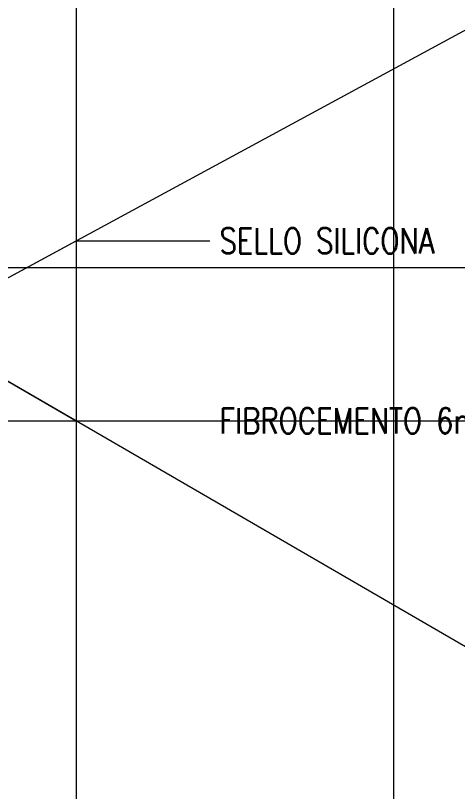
# Model space of a CAD drawing. Header units: metres. Extents: x -2 to 690, y -116 to 73.
# Drawn here: x 183.8992 to 184.0734, y 32.8306 to 33.1361 of the extents above; entities that cross this region are included whole.
import ezdxf

# ---------------------------------------------------------------- set-up
doc = ezdxf.new("R2010")
doc.units = ezdxf.units.M
doc.header["$LTSCALE"] = 5
doc.header["$MEASUREMENT"] = 0
doc.layers.get('0').update_dxf_attribs({"color": 30})
doc.layers.add('A-ANNO-TEXT', color=3, linetype='Continuous', lineweight=18)
doc.styles.add('E-ROMANS', font='romans.shx', dxfattribs={"width": 0.8})
doc.dimstyles.new('E-0100_TICK_12', dxfattribs={"dimscale": 0.001, "dimtxt": 120, "dimasz": 120, "dimexe": 60, "dimexo": 40, "dimgap": 60, "dimtad": 0, "dimzin": 0, "dimdsep": 46, "dimtxsty": 'E-ROMANS', "dimblk": 'OBLIQUE', "dimcen": 60, "dimclrd": 256, "dimclre": 256, "dimclrt": 256, "dimadec": 0, "dimazin": 0, "dimtfac": 1, "dimtmove": 1, "dimatfit": 3, "dimldrblk": 'OPEN90', "dimfxl": 1, "dimtfill": 1, "dimtolj": 1, "dimtzin": 0, "dimlwd": -1, "dimarcsym": 0})

# ---------------------------------------------------------------- blocks, each defined once
blk = doc.blocks.new('_Oblique')
at = {"color": 0, "linetype": 'ByBlock', "lineweight": -2}
blk.add_line((-0.5, -0.5), (0.5, 0.5), dxfattribs=at)

msp = doc.modelspace()

# ---------------------------------------------------------------- texts
at = {"layer": 'A-ANNO-TEXT', "char_height": 0.01, "attachment_point": 4, "style": 'E-ROMANS'}
for s, insert in [('SELLO SILICONA', (183.9796114128649, 33.0473880175601)), ('FIBROCEMENTO 6mm', (183.9796114128649, 32.97654476204507))]:
    msp.add_mtext(s, dxfattribs=dict(at, insert=insert))

# ---------------------------------------------------------------- leaders
at = {"layer": 'A-ANNO-TEXT', "annotation_type": 0, "has_hookline": 1, "hookline_direction": 1}
for points in [[(184.705261798099, 32.98164758499617), (184.705261798099, 33.02671958740004), (184.6724610114572, 33.02671958740004)], [(184.7383033242329, 32.95642219561068), (184.7383033242329, 33.04871958740004), (184.6724610114572, 33.04871958740004)], [(184.679290646789, 32.95412174593903), (184.679290646789, 33.00471958740004), (184.6724610114572, 33.00471958740004)], [(184.77241046709, 32.99164758499619), (184.737783171156, 33.07071958740004), (184.6724610114572, 33.07071958740004)]]:
    msp.add_leader(points, dimstyle='E-0100_TICK_12', override={"dimasz": 0.05, "dimtad": 0, "dimldrblk": 'Open90'}, dxfattribs=at)
for points, horizontal_direction in [([(184.0483653946, 32.63331354825977), (184.0483653946, 32.67239083400928), (184.1203579653822, 32.67239083400928)], (-1, 0, 0)), ([(183.8527669911854, 33.00935711728491), (183.9231368280585, 33.0473880175601), (183.9758033253352, 33.0473880175601)], (-1, 0, 0)), ([(183.9231368280585, 33.42961691518649), (183.9231368280585, 33.36965064347533), (183.9758033253352, 33.36965064347533)], (-1, 0, 0)), ([(183.2309565535227, 33.40647977545936), (183.2590011866198, 33.34214634003777), (183.3116676838966, 33.34214634003777)], (-1, 0, 0)), ([(183.1969363848805, 32.60696252949637), (183.2154124938116, 32.62869044109854), (183.3115420015675, 32.62869044109854)], (-1, 0, 0)), ([(183.8527669911854, 33.33590416579252), (183.9231368280585, 33.29787326551733), (183.9758033253352, 33.29787326551733)], (-1, 0, 0)), ([(183.1969363848805, 33.30860447896799), (183.2154124938116, 33.28687656736582), (183.3115420015675, 33.28687656736582)], (-1, 0, 0)), ([(183.2028723483923, 32.39498005901671), (183.2154124938116, 32.41267005086274), (183.3115420015675, 32.41267005086274)], (-1, 0, 0)), ([(183.1969363848805, 33.18537056851142), (183.2154124938116, 33.16364265690925), (183.3115420015675, 33.16364265690925)], (-1, 0, 0)), ([(183.2122811363775, 33.03690085452331), (183.2590011866198, 33.03690085452331), (183.3154757714262, 33.03690085452332)], (-1, 0, 0)), ([(183.8764167778161, 33.00355070453731), (183.9231368280585, 32.9765103651367), (183.9758033253352, 32.9765103651367)], (-1, 0, 0)), ([(183.8764167778161, 32.9765103651367), (183.9231368280585, 32.9765103651367), (183.9758033253352, 32.9765103651367)], (-1, 0, 0)), ([(184.7325323094922, 32.88664758499621), (184.7325323094922, 32.86357558259254), (184.6724610114571, 32.86357558259257)], (1, -1.178974613411218e-12, 0)), ([(184.8161489097167, 32.87664758499621), (184.8161489097167, 32.81957558259248), (184.6724610114571, 32.81957558259257)], (1, -1.178974613411218e-12, 0)), ([(184.79491046709, 32.87414758499621), (184.79491046709, 32.84157558259238), (184.6724610114571, 32.84157558259256)], (1, -1.178974613411218e-12, 0))]:
    msp.add_leader(points, dimstyle='E-0100_TICK_12', override={"dimasz": 0.05, "dimtad": 0, "dimldrblk": 'Open90'}, dxfattribs=dict(at, horizontal_direction=horizontal_direction))

doc.saveas('drawing.dxf')
